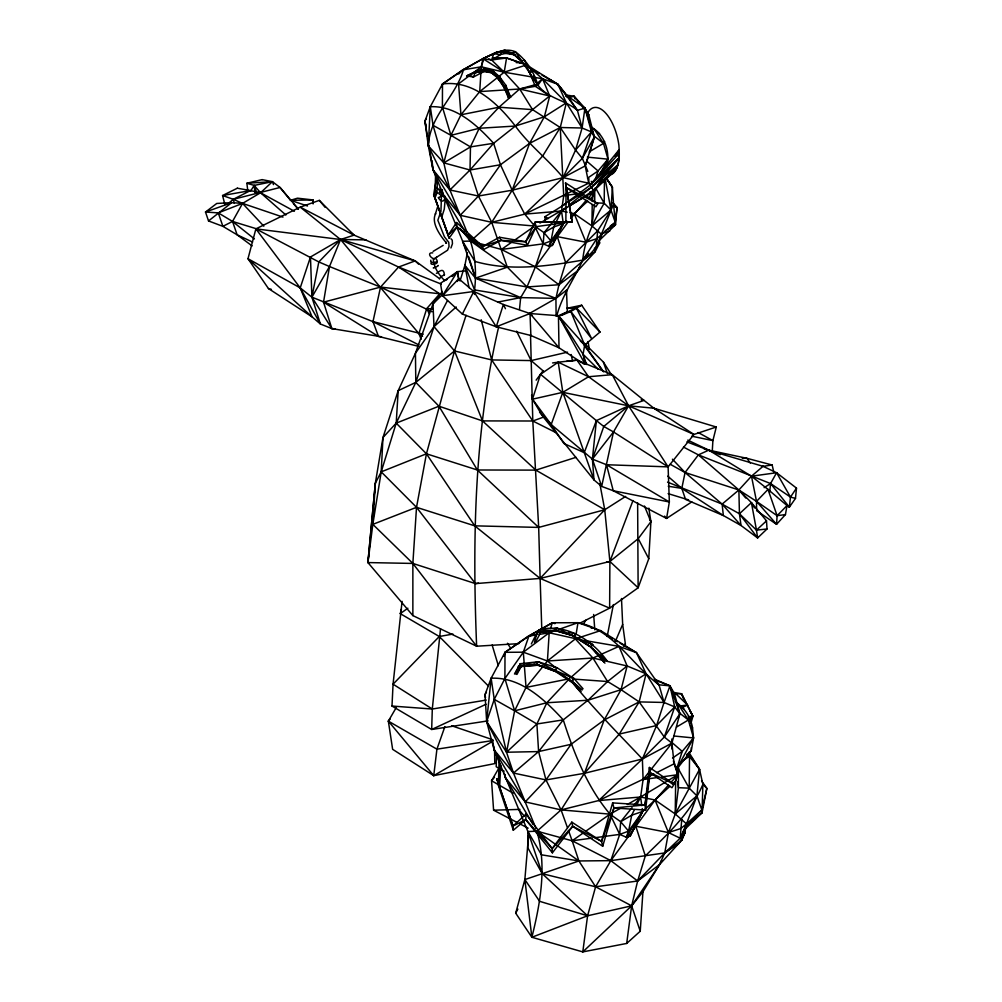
<?xml version="1.0" encoding="UTF-8"?>
<svg xmlns="http://www.w3.org/2000/svg" width="1002" height="1002" viewBox="0 0 1002 1002"><rect width="100%" height="100%" fill="white"/><g stroke="black" fill="none" stroke-linecap="round" stroke-linejoin="round"><path stroke-width="1.5" d="M594.75 188.276L594.725 202.817L604.193 203.243L610.982 210.007L615.291 222.381L615.453 224.861L600.737 239.04M637.635 502.891L638.124 587.798L609.629 608.151L579.369 623.444M677.828 770.713L678.442 767.795L678.404 787.685L675.235 813.975L668.447 832.574L664.752 852.94L659.479 864.701L642.933 891.793L631.648 905.833L582.788 951.9L531.874 937.271L515.704 913.173L524.86 879.568L528.58 835.392M681.861 835.618L681.848 840.064L659.479 864.701L631.648 905.833L626.688 943.446L582.788 951.9L587.585 915.778L595.601 886.783L610.819 860.643L655.045 800.009L668.547 785.029M597.818 203.644L566.055 187.462L565.867 222.494L536.12 226.652L525.674 241.758L500.95 240.367L482.651 246.404L457.087 226.953L456.574 222.519L482.651 246.404L483.465 249.623L500.95 240.367L527.415 245.327L536.12 226.652L534.968 222.194L572.23 221.905L565.529 182.903L597.818 203.644L595.889 206.8L566.055 187.462L565.529 182.903M599.847 483.766L604.745 509.755L609.892 561.483L609.629 608.151L540.128 578.417L474.71 525.837L426.439 453.793L396.203 423.132L398.195 390.655L415.442 353.255L432.977 303.907L442.37 291.482M610.594 174.749A34.607 15.919 76.3 0 0 614.239 172.394C620.213 164.754 619.449 154.496 618.923 145.378A34.607 15.919 76.3 0 0 604.983 112.362A34.607 15.919 76.3 0 0 587.51 113.276M556.674 316.244C561.809 295.815 574.284 279.007 582.738 260.107C584.654 239.503 593.735 220.778 604.193 203.243L604.444 179.846M504.257 773.231L505.359 777.715L525.198 801.901L561.07 809.892L598.695 800.56L642.382 759.002L656.586 725.536L664.038 702.452L659.028 684.829L636.47 652.665L600.624 630.609L577.991 622.693L552.327 622.793L528.304 636.145L505.008 652.315L491.13 678.229L485.018 694.649L486.659 721.59L494.199 750.035L527.916 831.547L527.716 847.592L542.245 873.694L587.585 915.778L631.648 905.833L637.648 881.008L645.326 855.883C667.37 834.378 690.566 813.286 702.89 784.366L699.534 769.336L688.888 752.339M556.123 316.206L555.922 298.383L558.941 284.756C570.689 266.332 596.34 256.687 601.851 234.618L591.932 225.913L592.22 204.546M592.257 201.49L593.835 189.691M524.86 879.568L539.615 901.324L587.585 915.778L531.874 937.271L524.86 879.568L542.245 873.694L595.601 886.783L637.648 881.008L664.752 852.94L681.848 840.064L686.683 825.598L686.52 823.894L675.235 813.975L675.661 780.946L677.202 773.644M483.465 249.623L457.087 226.953L449.134 238.138L434.981 197.857L435.582 174.26M535.819 84.569L519.675 88.99L498.983 107.214L479.219 128.269L470.477 146.893L470.013 170.002L478.442 196.016L491.706 222.319L507.338 267.171L526.989 286.96L555.922 298.383L566.481 290.204L567.332 312.123L558.941 316.294M496.491 755.007L496.203 766.743L504.156 771.227M440.529 628.793L432.3 709.028L431.674 729.481L488.112 720.864M500.775 765.027L499.635 786.783L498.457 781.848L499.096 760.556M449.134 238.138L434.981 197.857L436.947 193.098L437.398 179.245M590.053 199.01L592.32 196.918L594.286 191.382L588.7 183.166L588.9 178.644M486.095 704.243L431.674 729.481L391.995 706.047L393.06 684.191L402.078 601.35M552.403 852.802L525.774 819.649L526.05 814.087L513.037 826.024L513.312 830.232L525.774 819.649L552.152 848.619L552.403 852.802L572.706 826.324L571.804 822.141L552.152 848.619L526.05 814.087M441.682 189.553L442.784 194.075L460.219 215.305L491.706 222.319L524.735 214.127L563.099 177.655L575.561 150.075L582.099 128.006L577.415 110.333C565.291 99.799 547.768 98.722 537.911 85.157C533.941 71.944 526.426 60.032 515.329 51.691C504.069 47.232 493.873 53.757 484.029 58.053L462.937 69.777L442.496 83.98L430.296 106.726L428.33 145.929L433.002 169.776L466.193 249.749M606.836 561.984L609.892 561.483L638.124 587.798L648.77 558.715L650.912 521.679L648.82 508.164M566.205 294.801L566.481 290.204M712.247 451.551L712.898 440.604L716.292 427.015L653.843 408.215L628.58 405.81L562.823 392.333L532.475 399.184L531.574 395.101M518.798 643.647L476.626 646.215L412.862 615.591L367.922 562.573L372.832 524.359L375.337 483.277L382.977 437.511L398.195 390.655L415.805 382.401L454.52 350.963L466.068 315.279M606.46 178.343L612.385 187.236L610.982 210.007L597.655 230.811L596.278 247.168L613.537 204.045L612.385 187.236L606.06 177.592M556.386 630.258L549.196 632.776L547.418 660.994L544.499 664.589M682.137 835.455L681.848 840.064L680.183 838.198L668.447 832.574L635.794 826.224L633.114 827.589M687.748 440.116L708.777 450.148L751.475 476.2L768.008 489.427L777.114 515.692L776.563 524.334L756.598 510.669M575.123 684.504L555.196 671.302L556.999 667.733L573.946 678.492L583.076 688.8M642.933 891.793L640.24 931.234L626.688 943.446M566.33 207.214L561.533 211.021L544.048 232.702L543.184 243.849L535.381 266.883L526.989 286.96L520.664 297.607L519.487 309.405M632.074 807.599L620.689 821.715L619.699 834.403L610.819 860.643L578.88 860.956L541.468 854.806L527.916 831.547L537.022 831.184L561.07 809.892L584.417 773.306L619.336 734.04L639.151 701.901L646.077 673.807L636.47 652.665L620 643.159M678.442 767.795L677.903 774.659L675.661 780.946L672.229 784.128M644.449 506.01L650.912 521.679L638.236 538.65L609.892 561.483L540.128 578.417L475.474 583.615L412.862 563.437L367.922 562.573L375.337 483.277L381.211 471.854L396.203 423.132L415.805 382.401L434.004 326.627L447.431 300.625M445.126 200.124L444.287 209.13L441.782 217.146M513.312 830.232L497.568 782.988L498.457 781.848L500.111 763.336M605.321 230.723L615.453 224.861L617.019 207.577L612.911 202.855M367.922 562.573L375.337 483.277M786.67 505.835L789.363 507.15L795.488 498.395L796.49 488.124L776.588 472.731L763.036 466.318L704.218 449.009M538.487 831.585L572.155 840.778L610.819 860.643L664.752 852.94L680.183 838.198L686.52 823.894L696.929 795.864L699.534 769.336L691.079 756.911M586.02 831.021L609.993 814.15C587.272 787.209 573.908 753.166 563.262 719.874C544.562 699.534 520.689 676.788 491.13 678.229L486.659 721.59L513.475 773.068L535.895 828.391M691.806 501.877L666.581 518.435L613.249 490.742L601.663 486.396L593.986 479.945L592.407 459.116L596.378 420.615L540.504 374.285L543.122 370.702M769.774 491.193L770.563 483.553L776.588 472.731L790.478 497.092L789.363 507.15L770.563 483.553L698.381 454.87L683.452 447.067M681.748 819.548L680.183 838.198L683.564 833.839L686.52 823.894L701.826 809.954L706.861 788.386L701.513 780.783M474.222 292.759C476.814 273.508 475.624 253.418 468.285 235.295M682.287 836.156L681.848 840.064L684.992 832.812L684.679 829.706M610.268 226.076L615.291 222.381L613.537 204.045L617.019 207.577L615.291 222.381L596.791 238.701L582.738 260.107C547.13 266.244 510.481 271.517 475.011 261.459L462.598 241.332L470.589 241.019L485.281 245.027M674.146 784.128L649.997 772.63L645 804.919L612.635 802.903L613.95 807.975L645.551 810.079L645 804.919L649.396 767.444L674.146 784.128L671.954 787.722L649.997 772.63L649.396 767.444M494.55 749.609L494.788 763.587L433.741 775.648L436.922 749.17L444.888 726.625M645.551 810.079L649.997 772.63M569.988 212.775L574.209 213.639L591.932 225.913L594.537 204.358M457.087 226.953L448.307 234.906L433.641 194.776L436.634 177.479M527.741 65.731L557.901 84.281L566.343 102.855L560.256 127.517L563.713 195.691L561.533 211.021L563.324 223.696L552.315 245.427L548.971 246.292L543.184 243.849L501.438 249.448L488.212 245.828M467.132 232.439L449.923 189.992L428.33 145.929L424.923 121.142L430.296 106.726C456.248 105.46 477.215 125.438 493.623 143.286L500.461 164.754L512.21 190.205L524.735 214.127L588.7 183.166L585.193 165.906L594.349 137.011L588.788 114.854L584.943 108.116L565.942 95.002L574.058 96.242L584.943 108.116L582.099 128.006L591.468 131.913L594.349 137.011L589.69 152.429M498.645 326.978C474.197 431.549 472.368 539.414 476.626 646.215L412.862 563.437L372.832 524.359L381.211 471.854L382.977 437.511L396.203 423.132L438.951 406.211L482.501 420.903L532.801 421.003L543.021 417.283M576.05 634.491L577.991 622.693C613.738 629.506 631.536 664.614 659.028 684.829L669.962 685.819L674.459 693.559L679.895 713.812L671.916 743.121L671.966 749.045M438.976 278.218L415.166 260.896L354.069 235.144L340.555 239.516L329.495 266.532L323.533 302.166L331.862 328.606L381.499 336.797M585.306 363.764L583.089 354.295L584.667 345.051L570.802 311.447L581.686 305.222L599.998 332.05L584.667 345.051L603.605 371.855M586.007 195.478L595.952 188.439L617.946 164.754L619.161 157.765L617.758 154.922L619.198 149.649L590.053 185.157L562.247 205.974L544.913 216.708L545.263 220.127M670.2 464.264L685.067 472.518L738.875 489.965L751.412 502.653L766.505 520.84L767.018 528.981L757.612 537.949L741.017 525.486L723.344 515.529L685.568 499.434L681.798 488.375L685.067 472.518L698.381 454.87L738.875 489.965L756.523 501.376L776.563 524.334L785.443 514.577L787.021 505.547L768.008 489.427L756.523 501.376L756.585 509.116M606.523 167.497C610.531 152.818 605.208 135.358 591.806 127.317M691.994 730.32L692.482 727.577C690.691 717.006 684.416 707.6 675.348 701.863M460.006 280.961L464.89 265.405L467.395 252.554M566.593 220.678L563.324 223.696L548.971 246.292L550.987 240.981L553.73 226.966L561.533 211.021L566.681 207.752M607.174 636.47L613.387 604.557M595.163 837.697L619.699 834.403L626.288 837.196L628.592 831.146L631.711 815.177L634.441 809.591M334.918 328.781L331.862 328.606L320.377 323.997L311.91 297.168L318.824 261.935L340.555 239.516L365.98 239.854M683.514 830.921L686.683 825.598L702.026 812.785L706.861 788.386L702.89 784.366L702.026 812.785L685.255 828.93L686.683 825.598L701.826 809.954L696.929 795.864L689.201 788.161L677.79 767.833M441.882 86.673L442.496 83.98L463.463 69.752L484.029 58.053L483.002 58.742L481.273 66.821L479.72 91.595L460.945 114.792L450.925 135.345L443.823 162.875L449.923 189.992L478.442 196.016L512.21 190.205L563.099 177.655L585.193 165.906L587.936 157.903M716.292 427.015L693.935 434.455L653.843 408.215L644.036 400.387L628.58 405.81L613.5 431.95L601.663 486.396L592.407 459.116L551.188 424.535L539.564 412.26M531.874 937.271C540.328 903.24 546.816 867.206 537.297 832.662M418.585 346.341L378.468 336.434L372.982 321.642L380.535 287.098L398.571 267.046L415.166 260.896L418.498 264.052M504.131 656.272L505.008 652.315L528.906 636.107L552.327 622.793L554.995 623.645M536.934 83.604L542.545 78.757L549.71 95.979L532.538 109.631L515.354 126.052L493.623 143.286L470.477 146.893L450.925 135.345L442.396 107.001L442.496 83.98C473.332 79.847 497.881 103.582 515.354 126.052C529.169 145.19 548.157 159.456 563.099 177.655L582.35 158.354L594.349 137.011L584.943 108.116L577.415 110.333L568.798 97.607L557.901 84.281L542.545 78.757L504.219 72.207L481.273 66.821L463.463 69.752C455.547 96.981 429.507 115.769 428.33 145.929L443.823 162.875L470.013 170.002L500.461 164.754L529.557 143.399L560.256 127.517L582.099 128.006L566.343 102.855L542.545 78.757L527.591 65.907M587.811 171.38L582.35 158.354L575.561 150.075L560.256 127.517L532.538 109.631L519.675 88.99L504.219 72.207L483.002 58.742L493.773 53.757L504.62 50.1L512.51 53.306L521.516 61.473L524.322 59.857L535.331 86.31L549.71 95.979L544.362 116.783L529.557 143.399L512.21 190.205L491.706 222.319L470.589 241.019L459.981 228.443M584.354 640.453L618.986 646.365L627.139 665.992L621.04 689.689L604.181 720L584.417 773.306L545.965 779.919L513.475 773.068L494.199 750.035L492.921 742.344M415.166 260.896L340.555 239.516L255.886 228.869L247.995 258.716L268.448 288.563L312.085 316.87L320.377 323.997L300.212 287.9L255.886 228.869L300.237 207.151L319.287 200.387L354.069 235.144L300.237 207.151L340.555 239.516L418.886 333.603L422.568 336.321M488.112 685.744L439.289 636.508L400.249 613.625L401.464 609.103M470.126 74.549L477.44 70.729L481.724 70.34L492.496 72.883L483.928 71.605L473.508 76.966L466.631 75.977L477.44 70.729L483.928 69.063L492.496 70.34L499.685 76.866L505.772 85.22L510.557 97.119L508.502 98.033L508.365 95.641M534.417 642.307L537.172 632.4L539.189 629.757C565.692 622.943 591.806 639.752 606.899 660.606M690.866 723.507L692.921 716.23L681.523 693.747L672.768 692.269M552.152 848.619L572.706 826.324L602.69 846.277L601.551 841.379L612.635 802.903M602.69 846.277L613.95 807.975L645 804.919M597.655 230.811L565.679 262.712L558.941 284.756L526.989 286.96L475.524 278.13L464.89 265.405L469.036 287.699M483.565 59.519L481.273 66.821L458.565 83.867L460.945 114.792L498.983 107.214L532.538 109.631M437.586 206.976L435.331 214.177L435.657 213.601C430.597 223.045 441.105 236.76 446.579 243.16M550.536 628.505L552.327 622.793M595.313 179.659L598.056 170.966L608.014 159.168L603.48 143.386L594.148 128.995L591.042 128.907M677.753 703.579L688.387 719.987L693.547 737.948L691.292 750.611L676.475 769.549L682.199 751.4L693.547 737.948L692.482 727.577L690.541 725.36M444.412 275.087C443.911 265.705 437.486 273.308 436.384 273.333M458.891 280.372L457.413 271.617L440.492 283.315L442.471 295.728L462.36 314.077L496.266 326.79L503.38 304.508L473.771 291.494L458.741 278.731L457.413 271.617L465.103 270.978M552.578 362.949L558.214 362.185L562.823 392.333L593.986 479.945L542.37 415.843L532.475 399.184L540.504 374.285L558.214 362.185L576.989 360.156L612.235 374.673L644.036 400.387L641.18 399.773M441.218 284.067L398.571 267.046L340.555 239.516L310.47 257L300.212 287.9L312.085 316.87L247.995 258.716L300.212 287.9L311.91 297.168L372.982 321.642L418.961 344.976M536.145 634.917L528.906 636.107L523.32 652.189L504.895 678.542L494.249 699.358L486.659 721.59L506.536 752.239L513.475 773.068L538.6 751.575L563.262 719.874L587.999 700.235L607.575 681.535L627.139 665.992L646.077 673.807L664.038 702.452L674.709 706.911L679.895 713.812L678.141 718.021M582.35 158.354L591.468 131.913L584.943 108.116M584.417 773.306L642.382 759.002L664.313 737.034L674.709 706.911L669.962 685.819L654.268 679.08M558.214 362.185L588.562 376.739L628.58 405.81L596.378 420.615L584.241 452.679L563.888 443.485L551.188 424.535L562.823 392.333L588.562 376.739L612.235 374.673L628.58 405.81L668.109 466.869L606.498 464.74L613.249 490.742L669.349 501.989L606.498 464.74L592.407 459.116L603.768 426.451L628.58 405.81L693.935 434.455L668.109 466.869L669.349 501.989L666.581 518.435L664.564 516.118M468.911 75.175L466.631 75.977L475.249 71.994L481.724 70.34L490.241 71.63L499.685 79.408L490.241 71.63L483.928 69.063L481.724 70.34L480.747 72.632L477.44 70.729L475.249 71.994L473.508 76.966L470.063 75.626M514.389 54.346C508.177 52.066 499.823 49.95 493.773 53.757L491.594 59.982L504.219 72.207L524.948 65.406M538.199 632.55L539.189 629.757L555.484 630.621L574.973 636.27L555.484 630.621L537.172 632.4L531.336 643.948M656.197 680.483L669.962 685.819L664.038 702.452L639.151 701.901L604.181 720L571.052 744.323L545.965 779.919L525.198 801.901L494.199 750.035L493.886 746.978M572.706 826.324L601.551 841.379L613.95 807.975M609.892 561.483L633.001 500.512M450.938 247.97L452.453 243.724L452.228 240.142L450.963 238.752M501.864 51.691L504.62 53.281L515.329 54.859L501.864 51.691L500.649 54.559L491.594 59.982L483.002 58.742L496.516 52.167M579.281 267.697L578.104 270.452L555.922 298.383L529.169 313.626M615.441 641.23L622.668 624.384L621.49 598.52M642.232 808.576L642.645 811.457L626.288 837.196L630.108 836.207L642.645 811.457L669.937 786.244M491.13 678.229L494.249 699.358L506.536 752.239L536.897 723.983L546.841 702.753L569.361 678.78L526.037 687.41L514.627 710.819L506.536 752.239L538.6 751.575L571.052 744.323M527.415 245.327L525.674 241.758L534.968 222.194L572.23 221.905L566.055 187.462M636.495 805.395L640.604 797.016L643.096 779.556L642.382 759.002C618.209 733.339 593.347 708.652 571.328 681.034M436.634 257.151C433.603 262.449 425.036 252.091 432.739 252.867M462.36 314.077L473.771 291.494L496.266 326.79L530.885 335.507L559.003 347.782L584.354 364.29M535.832 226.89L544.048 232.702L553.73 226.966L563.324 223.696L552.315 245.427L549.271 244.901M514.477 674.045L520.426 663.687L538.287 661.783L556.999 667.733L553.918 667.345M516.506 671.428L520.426 663.687L536.684 664.564L555.246 670.476L573.946 678.492L571.654 681.661L579.732 690.716M535.92 636.207L539.189 629.757M630.108 836.207L642.645 811.457L631.711 815.177L620.689 821.715L611.182 814.989M661.545 860.668L659.479 864.701L637.648 881.008L610.819 860.643M457.325 281.462L458.741 278.731L442.471 295.728L473.771 291.494L474.547 294.463M598.745 240.655L599.697 242.91L595.075 251.803L578.104 270.452L558.941 284.756L535.381 266.883L501.438 249.448L511.659 242.246M516.919 674.471L521.078 666.555L523.946 665.766M536.007 641.28L540.855 632.049L545.263 630.909M515.704 913.173L517.871 909.115M427.453 136.347L424.923 121.142L426.364 118.499M600.16 173.697L608.014 159.168L587.347 157.114M486.446 692.006L485.018 694.649L485.519 697.73M676.475 769.549L693.547 737.948L673.87 735.994M653.88 774.083L598.695 800.56L640.604 797.016L655.045 800.009L675.235 813.975L699.534 769.336L687.422 753.967M515.504 672.718L520.426 663.687M298.183 208.842L280.046 187.474L272.431 181.663L260.545 192.76L242.559 203.406L232.527 221.442L222.882 226.339L208.529 220.941L205.51 212.036L216.77 203.456L231.75 202.629L242.559 203.406L282.977 217.108M604.945 663.161L590.854 647.242L592.708 644.562L574.058 636.52L557.049 627.866L555.484 630.621L556.749 630.22L537.172 632.4L556.749 630.22M603.166 176.402L594.286 191.382L588.262 198.07M331.862 328.606L311.91 297.168L329.495 266.532L380.535 287.098L432.012 311.797M582.237 689.977L572.054 681.185L555.246 670.476L538.287 661.783L536.684 664.564L558.076 672.417M680.358 840.803L678.805 843.459L664.752 852.94M681.899 838.135L684.992 832.812L684.541 829.794M493.047 741.079L433.741 775.648L392.634 749.321L388.35 721.127L396.178 707.688M498.595 768.609L491.556 780.721L493.598 810.205L517.082 822.429M445.852 241.845L445.84 243.286M615.19 156.337L619.198 149.649M589.214 151.891L603.48 143.386L604.619 141.532M560.256 127.517L542.859 155.736L512.21 190.205M676.488 727.076L688.387 719.987L689.689 717.858M583.352 624.196L585.807 620.225M442.471 295.728L457.413 271.617M606.673 660.932L590.854 647.242L574.058 636.52L575.762 633.803L568.447 632.425M250.487 191.257L254.17 185.408L272.431 181.663L273.458 184.593M475.875 73.221L477.44 70.729M615.654 170.152L595.952 188.439L603.868 176.515L619.161 157.765L590.053 185.157L617.758 154.922M448.307 234.906L456.574 222.519M764.125 487.661L770.563 483.553L790.478 497.092L796.49 488.124M670.626 782.725L677.903 774.659L674.096 763.812L671.916 743.121L664.313 737.034L679.895 713.812L669.962 685.819M509.818 97.444L510.306 96.718M515.83 674.158L521.078 666.555L536.972 665.253L543.134 666.017M689.464 721.24L692.921 716.23L681.523 693.747L675.811 693.797L673.231 695.325M500.461 164.754L478.442 196.016L460.219 215.305L433.002 169.776L429.971 151.54M535.306 227.429L543.184 243.849L550.987 240.981L563.324 223.696M610.644 815.503L619.699 834.403L628.592 831.146L642.645 811.457M542.545 78.757L537.911 85.157L535.331 86.31L519.675 88.99L479.72 91.595L504.219 72.207L506.561 57.978L493.247 57.828M535.381 266.883L550.912 245.477M553.655 241.695L567.984 222.118M579.908 690.528L571.654 681.661L573.946 678.492L569.624 676.826M430.847 260.132C428.981 264.227 440.417 262.461 436.271 259.418M623.557 646.24L625.336 643.785L622.668 624.384M570.652 218.486L586.258 200.287M536.145 380.121L540.504 374.285M592.407 459.116L613.5 431.95L668.109 466.869M671.828 738.988L671.916 743.121L643.096 779.556L658.226 777.427M633.965 805.245L640.604 797.016L677.903 774.659L676.788 766.492M542.558 666.994L526.037 687.41L523.32 652.189L549.196 632.776L581.335 639.94M433.741 775.648L388.35 721.127L390.317 718.76M494.512 777.164L491.556 780.721L513.137 793.183M588.525 253.468L582.738 260.107L595.075 251.803L594.499 248.07M575.561 150.075L591.468 131.913M398.571 267.046L439.74 293.786L426.727 308.603L418.886 333.603L421.141 339.29M493.623 143.286L470.013 170.002L449.923 189.992L433.002 169.776L432.087 160.821M619.161 157.765L591.493 187.274L568.723 205.322M541.806 629.77L540.128 578.417L604.745 509.755L625.649 496.416M674.709 706.911L656.586 725.536L619.336 734.04M763.036 466.318L751.475 476.2L756.523 501.376L777.114 515.692L787.021 505.547M458.691 74.023L462.937 69.777L465.943 68.975M442.633 294.463L432.977 303.907L434.004 326.627L415.442 353.255L415.805 382.401L438.951 406.211L477.353 469.988L538.675 527.415L540.128 578.417M595.952 188.439L617.057 167.91M686.771 754.869L691.292 750.611L691.28 747.667M754.531 507.914L751.412 502.653L739.438 513.763L741.017 525.486L722.116 504.106L685.067 472.518L672.417 459.192M667.557 482.112L722.116 504.106L739.438 513.763L757.612 537.949L756.472 530.133L766.505 520.84M570.94 216.657L587.786 201.101M452.09 276.502L454.219 274.548M456.223 307L434.004 326.627L454.52 350.963L482.501 420.903L535.845 470.126L604.745 509.755L538.675 527.415L474.71 525.837L416.519 507.313L381.211 471.854L426.439 453.793L477.353 469.988L535.845 470.126L575.975 457.338M570.489 677.79L592.921 658.026L598.407 655.571M228.719 203.155L233.316 199.31L250.387 190.58L260.545 192.76L294.388 211.247M617.946 164.754L591.493 187.274L568.61 201.903M591.932 225.913L610.982 210.007L605.045 178.206M675.235 813.975L696.929 795.864M208.529 220.941L231.75 202.629L205.51 212.036L218.273 212.875L242.559 203.406L263.827 226.176M445.865 280.247L447.18 279.282M686.52 823.894L680.759 828.541L668.447 832.574L655.045 800.009M600.624 630.609L575.323 638.913L547.418 660.994L523.32 652.189L505.008 652.315L504.895 678.542L514.627 710.819L536.897 723.983L563.262 719.874M686.683 825.598L695.551 818.872M597.543 244.488L599.697 242.91M400.249 613.625L407.864 608.227M514.214 240.455L533.377 226.966M583.502 832.787L572.155 840.778L578.88 860.956L595.601 886.783L631.648 905.833L640.24 931.234L639.714 928.153M431.549 262.474C428.505 265.392 437.811 264.591 437.323 261.885M672.517 758.038L682.199 751.4L672.179 742.695M587.535 178.181L598.056 170.966L586.972 161.347M433.302 267.835C431.787 269.287 440.241 265.117 438.175 265.405M682.299 761.057L689.526 756.184L688.098 753.579M689.138 718.722L692.921 716.23L689.915 710.932M562.247 205.974L566.067 203.531M566.343 102.855L544.362 116.783L515.354 126.052L479.219 128.269L450.925 135.345L433.039 125.288L430.296 106.726M569.261 206.111L582.137 197.933M646.077 673.807L621.04 689.689L587.999 700.235L546.841 702.753L514.627 710.819L494.249 699.358M470.477 146.893L443.823 162.875L433.039 125.288M433.115 251.389L443.172 245.365M490.241 71.63L492.496 70.34L510.557 97.119L506.411 89.028M508.502 98.033L499.685 76.866L497.443 78.169L504.845 86.698M539.953 223.095L594.286 191.382L589.702 192.033M611.32 813.399L620.639 808.188M627.29 804.468L640.604 797.016L641.831 805.683M482.651 246.404L499.535 237.249L525.674 241.758M642.382 759.002L671.916 743.121M656.573 772.705L674.096 763.812L673.407 760.869M498.457 781.848L496.754 778.817L513.037 826.024L525.774 819.649M682.061 707.637L687.572 705.007L675.811 693.797M698.381 454.87L708.777 450.148L746.903 458.302L772.141 465.003L773.757 471.955M601.15 654.344L618.986 646.365L636.47 652.665M505.459 308.716L503.38 304.508L530.02 313.526L558.44 315.718L566.543 312.136M561.471 315.417L570.802 311.447L591.656 338.689L576.213 307.752L566.932 308.478M496.266 326.79L530.02 313.526L532.275 315.643M372.832 524.359L416.519 507.313L426.439 453.793L454.52 350.963L491.681 359.931L531.135 360.582L567.545 352.153M483.002 58.742L485.857 57.74M559.266 629.243L577.991 622.693M565.679 262.712L557.312 236.66L585.982 242.233L596.791 238.701M601.688 233.566L609.78 231.111M533.978 662.986L538.287 661.783M534.304 634.554L528.906 636.107M566.13 96.355L568.798 97.607L574.058 96.242L579.582 103.219M554.106 628.63L557.049 627.866M566.856 308.303L581.686 305.222M498.144 302.015L520.664 297.607L555.922 298.383M570.802 311.447L567.332 312.123L576.213 307.752L599.998 332.05M452.929 634.066L439.289 636.508L393.06 684.191L432.3 709.028L486.195 700.072M478.53 583.114L475.474 583.615L416.519 507.313L412.862 563.437L412.862 615.591M539.051 634.441L549.196 632.776M492.884 740.528L436.922 749.17L388.35 721.127M507.676 52.818L500.649 54.559L493.773 53.757M762.898 466.356L772.141 465.003M563.713 195.691L575.95 193.962M661.257 777.001L677.903 774.659L674.534 763.411M776.588 472.731L751.475 476.2L738.875 489.965L722.116 504.106L723.344 515.529L681.798 488.375L667.745 476.163M777.114 515.692L785.443 514.577M592.094 838.11L572.155 840.778L568.46 830.483M680.095 705.959L687.572 705.007M566.431 361.396L576.989 360.156L588.562 376.739M745.764 498.019L738.875 489.965L739.438 513.763L756.472 530.133L767.018 528.981M688.286 716.718L692.921 716.23M521.078 666.555L518.372 666.343L536.684 664.564L555.196 671.302M518.372 666.343L536.972 665.253M493.598 810.205L519.963 809.391M439.427 279.057L441.068 276.565L444.5 274.798M496.04 58.016L506.561 57.978L520.727 62.825L516.105 62.575M742.244 458.315L746.903 458.302L750.285 463.012M432.726 308.854L426.727 308.603L429.395 313.952M591.142 628.054L594.123 628.216L596.779 629.744M573.946 679.106L607.575 681.535L621.04 689.689L639.151 701.901L664.313 737.034M391.995 706.047L432.3 709.028M491.706 222.319L533.127 225.926M536.897 723.983L538.6 751.575L545.965 779.919L561.07 809.892L609.993 814.15M439.74 293.786L380.535 287.098L323.533 302.166L378.468 336.434M475.249 71.994L480.747 72.632M423.245 334.217L372.982 321.642M688.612 499.898L668.121 493.623M668.221 486.233L681.798 488.375M567.17 212.186L561.533 211.021L524.735 214.127L534.655 226.064M691.756 436.196L712.898 440.604L698.131 432.513M563.099 177.655L588.7 183.166M519.675 88.99L549.71 95.979M627.139 665.992L592.921 658.026L547.418 660.994L555.496 667.545M790.478 497.092L795.488 498.395M268.448 288.563L271.429 289.39M257.163 228.995L232.527 221.442L218.273 212.875L222.882 226.339L237.123 234.806L252.554 242.058M558.152 630.684L565.153 633.013M570.764 634.88L574.973 636.27M307.514 205.999L290.505 200.312L280.046 187.474L233.316 199.31L222.569 195.528L224.886 204.546M451.764 725.799L492.921 739.789M525.01 64.429L506.561 57.978L491.594 59.982L488.725 58.855M686.858 441.869L720.363 454.683M329.495 266.532L318.824 261.935L255.886 228.869M242.559 203.406L233.316 199.31L234.355 203.368M614.176 206.262L617.019 207.577M587.247 642.006L592.708 644.562M556.373 432.839L532.801 421.003L491.681 359.931L481.173 319.763M519.85 823.869L528.142 828.178M653.843 408.215L657.863 410.419M493.685 73.547L499.685 76.866M613.5 431.95L603.768 426.451L596.378 420.615M530.02 68.186L532.676 69.727M535.331 71.255L539.314 73.559M541.969 75.087L557.901 84.281L577.415 110.333M566.092 96.042L568.798 97.607M481.724 70.34L483.928 71.605M544.913 216.708L548.094 218.536M609.867 637.31L612.397 638.762M614.927 640.228L617.47 641.693M574.058 636.52L590.191 646.39M571.804 822.141L601.551 841.379M578.768 638.788L590.165 646.315M686.996 754.468L689.526 756.184L689.201 788.161L678.404 787.685L677.84 781.66M555.246 670.476L571.654 681.661M539.564 832.988L578.88 860.956L542.245 873.694L527.916 831.547M596.152 131.287L599.572 133.729M677.427 704.343L683.94 708.99M252.141 245.928L237.123 234.806L232.527 221.442L254.42 238.939M656.648 683.076L659.028 684.829L654.882 680.195M584.103 361.534L586.558 363.375M350.625 232.451L354.069 235.144M594.148 136.059L603.48 143.386M678.93 712.56L688.387 719.987M521.967 61.084L512.51 53.306L515.329 51.691L537.911 85.157L533.252 76.064M543.898 371.554L531.135 360.582L516.569 331.148M285.883 214.992L260.545 192.76L254.17 185.408L246.868 183.253L247.745 190.443M601.275 656.009L606.736 660.919M493.523 73.81L499.685 79.408M580.283 340.843L584.667 345.051L583.164 342.308M586.746 112.838L588.788 114.854L586.947 112.525M584.391 343.398L603.379 362.035L611.571 374.911M530.885 335.507L530.02 313.526L559.003 347.782L558.44 315.718L583.089 354.295L598.106 369.137M444.775 280.773C439.101 274.999 433.853 267.684 433.302 259.368L447.581 250.212L449.034 246.479L448.771 242.334L444.412 236.76L437.836 220.277L440.943 211.309L441.469 195.365M575.323 638.913L592.921 658.026L607.575 681.535M559.417 318.586L558.44 315.718L584.667 345.051M596.478 652.803L592.445 648.281L596.29 652.866M600.511 657.337L603.542 660.731M572.054 681.185L581.11 691.43M293.448 203.682L298.358 209.293M521.516 61.473L525.298 65.831M599.196 656.297L604.056 662.009M319.287 200.387L325.187 207.401M519.449 810.355L524.334 816.142M544.048 232.702L550.987 240.981M620.689 821.715L628.592 831.146M582.35 106.713L584.191 109.043M532.475 399.184L551.188 424.535M584.304 345.477L602.59 370.702M768.008 489.427L769.749 491.944M606.573 178.694L612.385 187.236M507.463 643.259L510.795 648.482M465.028 231.625L442.784 194.075L442.195 189.641M466.619 234.305L470.589 241.019L507.338 267.171L475.524 278.13L462.598 241.332M533.064 824.496L505.359 777.715L504.945 774.659M595.864 188.414L604.193 203.243M558.44 315.718L584.892 363.776M497.568 782.988L499.635 786.783M682.725 832.261L683.564 833.839M638.236 538.65L648.77 558.715M533.828 80.761L529.206 71.856L531.924 70.29L531.924 72.407M507.676 94.338L503.605 86.473L505.772 85.22L505.772 87.763M649.521 518.961L650.912 521.679M435.156 189.491L436.947 193.098M499.535 237.249L500.95 240.367M433.641 194.776L434.981 197.857M574.209 213.639L585.982 242.233M464.89 265.405L474.547 289.916L520.664 297.607L475.524 278.13L468.748 256.825M681.523 693.747L683.602 699.02M574.058 96.242L575.023 98.847M561.07 809.892L567.408 827.539M603.379 362.035L607.4 373.583M256.637 192.522L254.17 185.408L254.946 192.484M496.754 778.817L513.037 826.024M583.089 354.295L586.533 364.515M635.794 826.224L645.326 855.883M591.268 181.312L592.132 184.193M492.132 644.987L498.345 665.704M614.677 222.194L615.453 224.861M424.923 121.142L426.351 126.953M571.19 354.52L572.418 360.632M751.412 502.653L756.472 530.133M684.504 830.019L684.992 832.812M588.036 341.569L589.364 349.134M427.954 139.378L428.455 142.422M428.969 145.465L429.47 148.496M313.288 202.93L313.025 199.924L297.469 198.183L290.505 200.312L313.025 199.924L313.1 203.92M593.647 614.476L594.8 629.845M538.675 527.415L532.801 421.003L530.521 334.781M310.47 257L311.91 297.168M599.158 240.367L599.259 243.348M625.336 643.785L625.373 646.703M702.001 808.176L702.026 812.785M548.457 78.97A34.018 24.737 59.8 0 1 555.371 83.191M557.538 84.995A34.018 24.737 59.8 0 1 565.917 95.115M436.659 187.412A9.218 7.264 -38.2 0 0 438.062 188.702L442.696 194.601A9.218 7.264 -38.2 0 1 440.291 187.587M435.657 181.688A9.218 7.264 -38.2 0 1 436.459 179.608M442.27 193.261A3.607 1.34 21 0 1 440.429 190.317M444.7 195.966A3.607 1.34 21 0 1 439.891 194.526A3.607 1.34 21 0 1 439.627 192.422M438.4 197.632C443.823 207.902 449.347 191.42 438.4 197.632M237.349 188.201L222.569 195.528L250.387 190.58L237.349 188.201M262.136 179.621L246.868 183.253L272.431 181.663L262.136 179.621"/></g></svg>
